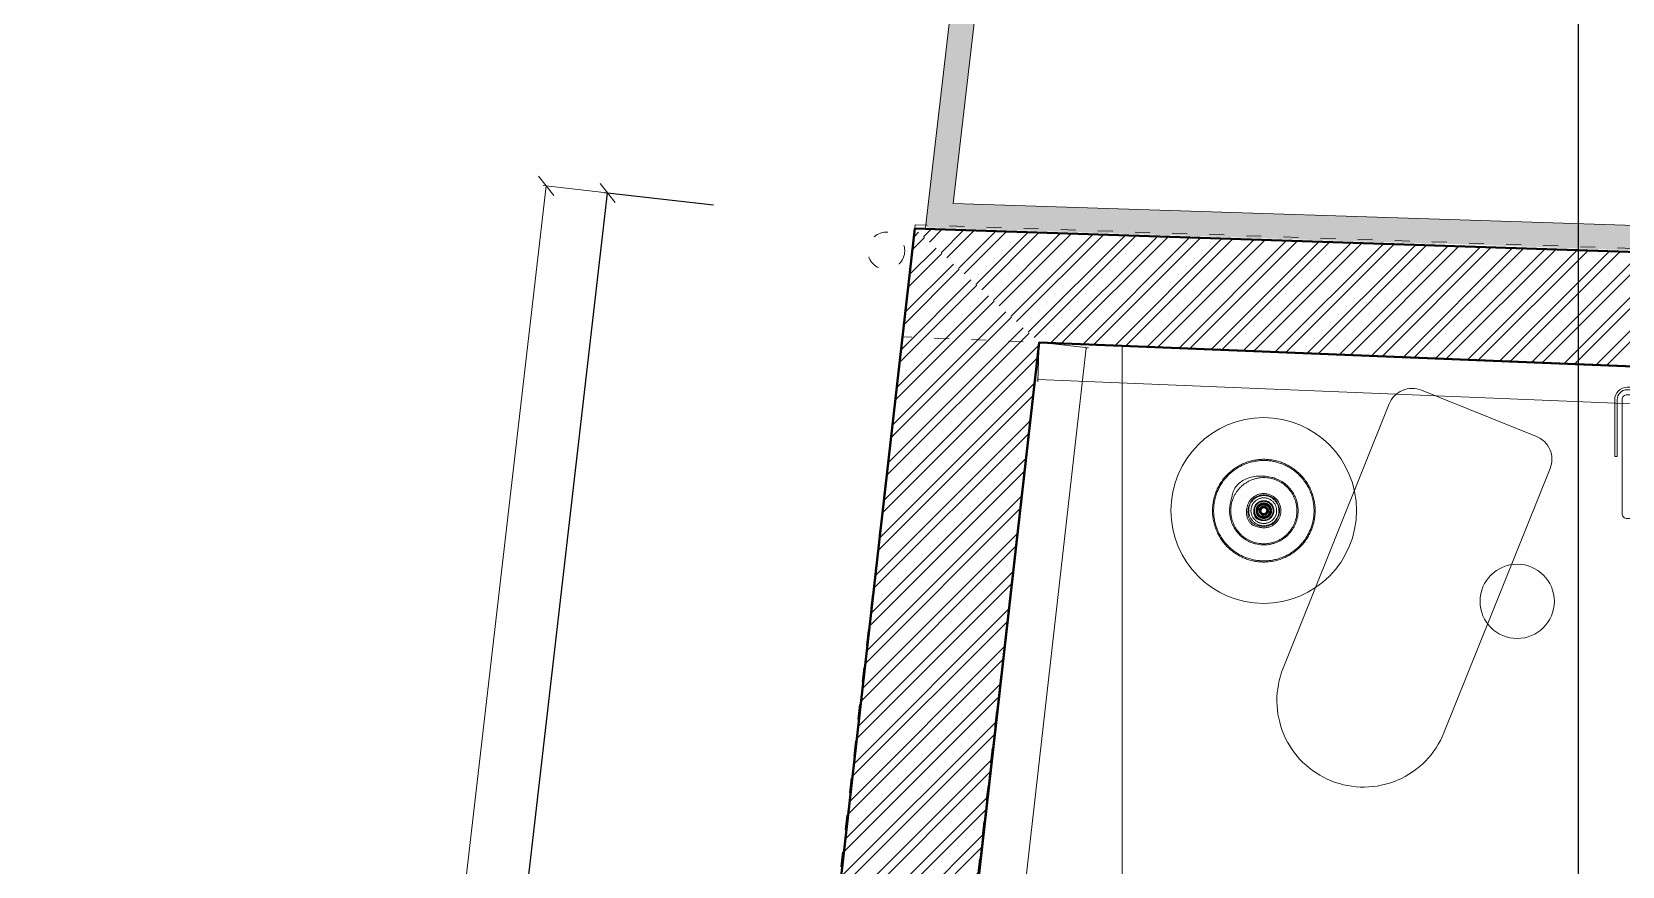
# Model space of a CAD drawing. Header units: inches. Extents: x -10121 to 9010, y 58067 to 62726.
# Drawn here: x 5615 to 6258, y 61964 to 62301 of the extents above; entities that cross this region are included whole.
import ezdxf

# ---------------------------------------------------------------- set-up
doc = ezdxf.new("R2010")
doc.units = ezdxf.units.IN
doc.linetypes.add('ACAD_ISO03W100', pattern=[30, 12, -18])
for name, color, linetype, lineweight in [('1', 7, 'Continuous', 18), ('2', 36, 'Continuous', 18), ('A-DUVAR 0.50', 40, 'Continuous', 50), ('A-YAZI 0.15', 190, 'Continuous', 15), ('Auto-Olcu', 33, 'Continuous', 15), ('Auto-Silik_Cizgiler', 47, 'Continuous', 9), ('Auto-SilikCizgiler', 251, 'Continuous', 9), ('Auto-Tefris', 32, 'Continuous', 9), ('Auto-Yazi', 7, 'Continuous', 20), ('BACAHATCH', 8, 'Continuous', 13)]:
    doc.layers.add(name, color=color, linetype=linetype, lineweight=lineweight)
doc.layers.add('S2000-025 Antet', color=7, linetype='Continuous')
doc.styles.add('1-20', font='isocpeur.ttf', dxfattribs={"height": 4})
doc.styles.get("Standard").update_dxf_attribs({"font": 'arial.ttf'})
doc.dimstyles.get("Standard").update_dxf_attribs({"dimtxt": 0.18, "dimasz": 0.18, "dimexe": 0.18, "dimexo": 0.0625, "dimgap": 0.09, "dimtad": 0, "dimtih": 1, "dimtoh": 1, "dimdec": 4, "dimzin": 0, "dimdsep": 46, "dimtxsty": 'Standard', "dimcen": 0.09, "dimadec": 0, "dimazin": 0, "dimtfac": 1, "dimtdec": 4, "dimtofl": 0, "dimtmove": 0, "dimatfit": 3, "dimfxl": 1, "dimtolj": 1, "dimtzin": 0, "dimarcsym": 0})
doc.dimstyles.new('ölçü 1_20', dxfattribs={"dimtxt": 4, "dimasz": 1, "dimexe": 1, "dimexo": 3, "dimtad": 1, "dimdec": 0, "dimtxsty": '1-20', "dimblk": 'ARCHTICK', "dimcen": 1.5, "dimclrd": 256, "dimclre": 256, "dimclrt": 256, "dimadec": 0, "dimazin": 0, "dimtfac": 1, "dimtdec": 0, "dimtmove": 0, "dimatfit": 3, "dimldrblk": 'ARCHTICK', "dimfxl": 1, "dimlwd": -1, "dimlwe": -1, "dimarcsym": 0})

# ---------------------------------------------------------------- blocks, each defined once
blk = doc.blocks.new('_OBLIQUE')
at = {"color": 0, "linetype": 'ByBlock'}
blk.add_line((-0.5, -0.5), (0.5, 0.5), dxfattribs=at)
blk = doc.blocks.new('*D542')
at = {"layer": 'Auto-Olcu', "color": 0, "lineweight": -2, "ltscale": 5, "transparency": 16777216}
for p, q in [((5743.55, 61336.48), (5847.76, 62236.13)), ((5890.48, 62231.18), (5846.52, 62236.27)), ((5786.26, 61331.53), (5742.31, 61336.63))]:
    blk.add_line(p, q, dxfattribs=at)
at = {"layer": 'DEFPOINTS', "color": 0, "ltscale": 5, "transparency": 16777216}
for p in [(5847.76, 62236.13), (5897.43, 62230.37), (5793.22, 61330.73)]:
    blk.add_point(p, dxfattribs=at)
at = {"layer": 'Auto-Olcu', "color": 0, "lineweight": -2, "ltscale": 5, "transparency": 16777216, "xscale": 7, "yscale": 7, "zscale": 7}
for p, rotation in [((5847.76, 62236.13), 83.39240997464881), ((5743.55, 61336.48), 263.3924099746488)]:
    blk.add_blockref('_OBLIQUE', p, dxfattribs=dict(at, rotation=rotation))
at = {"layer": 'Auto-Olcu', "color": 0, "ltscale": 5, "transparency": 16777216, "insert": (5789.96, 61786.96), "char_height": 10, "attachment_point": 5, "rotation": 83.39241}
blk.add_mtext('\\A1;906', dxfattribs=at)
blk = doc.blocks.new('_ARCHTICK')
at = {"color": 0, "linetype": 'ByBlock', "const_width": 0.15}
blk.add_lwpolyline([(-0.5, -0.5), (0.5, 0.5)], dxfattribs=at)
blk = doc.blocks.new('*D560')
at = {"layer": 'Auto-Olcu', "ltscale": 5, "transparency": 16777216}
for p, q in [((6025.11, 62175.46), (6042.02, 62173.54)), ((6041.03, 62173.66), (5946.33, 61338.87)), ((5930.41, 61340.68), (5947.33, 61338.76))]:
    blk.add_line(p, q, dxfattribs=at)
at = {"layer": 'DEFPOINTS', "color": 0, "ltscale": 5, "transparency": 16777216}
for p in [(6022.13, 62175.8), (5927.43, 61341.02), (5946.33, 61338.87)]:
    blk.add_point(p, dxfattribs=at)
at = {"layer": 'Auto-Olcu', "ltscale": 5, "transparency": 16777216}
for p, rotation in [((6041.03, 62173.66), 83.5280530386046), ((5946.33, 61338.87), 263.5280530386045)]:
    blk.add_blockref('_ARCHTICK', p, dxfattribs=dict(at, rotation=rotation))
at = {"layer": 'Auto-Olcu', "ltscale": 5, "transparency": 16777216, "insert": (5991.07, 61756.56), "char_height": 4, "attachment_point": 5, "rotation": 83.52805, "style": '1-20'}
blk.add_mtext('840', dxfattribs=at)
blk = doc.blocks.new('*D723')
at = {"layer": 'Auto-Olcu', "ltscale": 5, "transparency": 16777216}
for p, q in [((6022, 62172.8), (6021.47, 62159.82)), ((6021.51, 62160.82), (6613.62, 62136.52)), ((6614.12, 62148.51), (6613.58, 62135.52))]:
    blk.add_line(p, q, dxfattribs=at)
at = {"layer": 'DEFPOINTS', "color": 0, "ltscale": 5, "transparency": 16777216}
for p in [(6022.13, 62175.8), (6614.24, 62151.5, 0), (6613.62, 62136.52)]:
    blk.add_point(p, dxfattribs=at)
at = {"layer": 'Auto-Olcu', "ltscale": 5, "transparency": 16777216}
for p, rotation in [((6021.51, 62160.82), 177.6502890384638), ((6613.62, 62136.52), 357.6502890384638)]:
    blk.add_blockref('_ARCHTICK', p, dxfattribs=dict(at, rotation=rotation))
at = {"layer": 'Auto-Olcu', "ltscale": 5, "transparency": 16777216, "insert": (6317.68, 62151.29), "char_height": 4, "attachment_point": 5, "rotation": 357.65029, "style": '1-20'}
blk.add_mtext('593', dxfattribs=at)
blk = doc.blocks.new('jkhjk')
at = {"layer": 'Auto-Silik_Cizgiler', "elevation": 0}
blk.add_lwpolyline([(7389.58, -2932.22), (7389.58, -2886.22, -0.414214), (7391.58, -2884.22), (7442.58, -2884.22, -0.414214), (7444.58, -2886.22), (7444.58, -2932.22, -0.414214), (7442.58, -2934.22), (7391.58, -2934.22, -0.414214), (7389.58, -2932.22, -1)], format="xyb", dxfattribs=at)
at = {"layer": 'Auto-Tefris', "elevation": 0}
for points in [[(7280.58, -2909.22), (7280.58, -2886.22, -0.414214), (7282.58, -2884.22), (7442.58, -2884.22, -0.414214), (7444.58, -2886.22), (7444.58, -2909.22)], [(7280.58, -2909.22), (7280.58, -2932.22, 0.414214), (7282.58, -2934.22), (7442.58, -2934.22, 0.414214), (7444.58, -2932.22), (7444.58, -2909.22)]]:
    blk.add_lwpolyline(points, format="xyb", dxfattribs=at)
at = {"layer": 'Auto-Yazi'}
for p, q in [((7277.58, -2909.22, 0), (7278.58, -2909.22, 0)), ((7446.58, -2909.22, 0), (7447.58, -2909.22, 0))]:
    blk.add_line(p, q, dxfattribs=at)
at = {"layer": 'Auto-Yazi', "elevation": 0}
for points in [[(7277.58, -2909.22), (7277.58, -2886.22, -0.414214), (7282.58, -2881.22), (7442.58, -2881.22, -0.414214), (7447.58, -2886.22), (7447.58, -2909.22)], [(7278.58, -2909.22), (7278.58, -2886.22, -0.414214), (7282.58, -2882.22), (7442.58, -2882.22, -0.414214), (7446.58, -2886.22), (7446.58, -2909.22)]]:
    blk.add_lwpolyline(points, format="xyb", dxfattribs=at)
blk = doc.blocks.new('HJTY5')
at = {"layer": '1'}
for points, weights, knots in [([(69.51, -5593.8), (84.65, -5585.47), (92.98, -5600.61), (101.3, -5615.76), (86.16, -5624.08), (71.02, -5632.41), (62.69, -5617.27), (54.37, -5602.12), (69.51, -5593.8)], [1, 0.707106781187, 1, 0.707106781187, 1, 0.707106781187, 1, 0.707106781187, 1], [0, 0, 0, 14.137512, 14.137512, 28.275024, 28.275024, 42.412536, 42.412536, 56.550048, 56.550048, 56.550048]), ([(72.28, -5598.85), (72.28, -5598.85), (72.28, -5598.85), (72.28, -5598.85), (82.38, -5593.29), (87.93, -5603.39), (93.48, -5613.48), (83.39, -5619.04), (73.29, -5624.59), (67.74, -5614.49), (62.19, -5604.4), (72.28, -5598.85)], [1, 1, 1, 1, 0.707106781187, 1, 0.707106781187, 1, 0.707106781187, 1, 0.707106781187, 1], [0, 0, 0, 1.178126, 2.356252, 4.712504, 9.425008, 9.425008, 18.850016, 18.850016, 28.275024, 28.275024, 37.700032, 37.700032, 37.700032]), ([(72.47, -5599.18), (62.71, -5604.55), (68.08, -5614.31), (73.44, -5624.06), (83.2, -5618.7), (92.96, -5613.33), (87.59, -5603.58), (82.23, -5593.82), (72.47, -5599.18)], [1, 0.707106781187, 1, 0.707106781187, 1, 0.707106781187, 1, 0.707106781187, 1], [0, 0, 0, 9.110833, 9.110833, 18.221667, 18.221667, 27.3325, 27.3325, 36.443333, 36.443333, 36.443333]), ([(72.79, -5611.72), (72.79, -5611.72), (72.79, -5611.72), (72.79, -5611.72), (70.01, -5606.67), (75.06, -5603.9), (80.11, -5601.12), (82.88, -5606.17), (85.66, -5611.22), (80.61, -5613.99), (75.56, -5616.77), (72.79, -5611.72)], [1, 1, 1, 1, 0.707106781187, 1, 0.707106781187, 1, 0.707106781187, 1, 0.707106781187, 1], [0, 0, 0, 0.589051, 1.178102, 2.356205, 4.712409, 4.712409, 9.424819, 9.424819, 14.137228, 14.137228, 18.849637, 18.849637, 18.849637])]:
    blk.add_rational_spline(points, weights, degree=2, knots=knots, dxfattribs=at)
at = {"layer": '2'}
for points, weights, knots in [([(69.69, -5594.13), (54.89, -5602.27), (63.03, -5617.08), (71.17, -5631.89), (85.98, -5623.75), (100.78, -5615.61), (92.64, -5600.8), (84.5, -5585.99), (69.69, -5594.13)], [1, 0.707106781187, 1, 0.707106781187, 1, 0.707106781187, 1, 0.707106781187, 1], [0, 0, 0, 13.823333, 13.823333, 27.646667, 27.646667, 41.47, 41.47, 55.293334, 55.293334, 55.293334]), ([(73.21, -5611.48), (73.21, -5611.48), (73.21, -5611.48), (73.21, -5611.48), (70.66, -5606.86), (75.29, -5604.31), (79.92, -5601.76), (82.46, -5606.39), (85.01, -5611.02), (80.38, -5613.57), (75.75, -5616.11), (73.21, -5611.48)], [1, 1, 1, 1, 0.707106781187, 1, 0.707106781187, 1, 0.707106781187, 1, 0.707106781187, 1], [0, 0, 0, 0.540124, 1.080247, 2.160495, 4.320989, 4.320989, 8.641979, 8.641979, 12.962968, 12.962968, 17.283957, 17.283957, 17.283957]), ([(73.38, -5611.39), (70.92, -5606.93), (75.38, -5604.48), (79.84, -5602.03), (82.29, -5606.48), (84.75, -5610.94), (80.29, -5613.4), (75.83, -5615.85), (73.38, -5611.39)], [1, 0.707106781187, 1, 0.707106781187, 1, 0.707106781187, 1, 0.707106781187, 1], [0, 0, 0, 4.163862, 4.163862, 8.327725, 8.327725, 12.491587, 12.491587, 16.65545, 16.65545, 16.65545]), ([(74.05, -5611.02), (76.13, -5614.81), (79.92, -5612.73), (83.7, -5610.64), (81.62, -5606.86), (79.54, -5603.07), (75.75, -5605.15), (71.97, -5607.24), (74.05, -5611.02)], [1, 0.707106781187, 1, 0.707106781187, 1, 0.707106781186, 1, 0.707106781186, 1], [0, 0, 0, 3.534292, 3.534292, 7.068583, 7.068583, 10.602875, 10.602875, 14.137167, 14.137167, 14.137167]), ([(74.89, -5610.56), (74.89, -5610.56), (74.89, -5610.56), (74.89, -5610.56), (73.27, -5607.61), (76.22, -5606), (79.16, -5604.38), (80.78, -5607.32), (82.4, -5610.27), (79.45, -5611.88), (76.51, -5613.5), (74.89, -5610.56)], [1, 1, 1, 1, 0.707106781187, 1, 0.707106781187, 1, 0.707106781186, 1, 0.707106781186, 1], [0, 0, 0, 0.343612, 0.687223, 1.374447, 2.748894, 2.748894, 5.497787, 5.497787, 8.246681, 8.246681, 10.995574, 10.995574, 10.995574]), ([(75.06, -5610.47), (76.59, -5613.24), (79.36, -5611.72), (82.14, -5610.19), (80.61, -5607.41), (79.08, -5604.64), (76.31, -5606.16), (73.53, -5607.69), (75.06, -5610.47)], [1, 0.707106781187, 1, 0.707106781187, 1, 0.707106781186, 1, 0.707106781187, 1], [0, 0, 0, 2.591814, 2.591814, 5.183628, 5.183628, 7.775442, 7.775442, 10.367256, 10.367256, 10.367256]), ([(76.07, -5609.92), (76.07, -5609.92), (76.07, -5609.92), (76.07, -5609.92), (75.1, -5608.15), (76.87, -5607.18), (78.63, -5606.21), (79.6, -5607.98), (80.57, -5609.74), (78.81, -5610.71), (77.04, -5611.68), (76.07, -5609.92)], [1, 1, 1, 1, 0.707106781186, 1, 0.707106781186, 1, 0.707106781187, 1, 0.707106781187, 1], [0, 0, 0, 0.206167, 0.412334, 0.824668, 1.649336, 1.649336, 3.298672, 3.298672, 4.948008, 4.948008, 6.597345, 6.597345, 6.597345]), ([(75.95, -5609.98), (74.92, -5608.1), (76.8, -5607.06), (78.69, -5606.03), (79.72, -5607.91), (80.76, -5609.8), (78.87, -5610.83), (76.99, -5611.87), (75.95, -5609.98)], [1, 0.707106781187, 1, 0.707106781187, 1, 0.707106781187, 1, 0.707106781187, 1], [0, 0, 0, 1.75995, 1.75995, 3.519899, 3.519899, 5.279849, 5.279849, 7.039799, 7.039799, 7.039799]), ([(76.82, -5607.1), (76.05, -5607.52), (75.81, -5608.36), (75.56, -5609.2), (75.99, -5609.96)], [1, 0.923879511541, 1, 0.923879511541, 1], [0, 0, 0, 0.863938, 0.863938, 1.727876, 1.727876, 1.727876]), ([(75.99, -5609.96), (76.41, -5610.73), (77.25, -5610.97), (78.09, -5611.22), (78.85, -5610.8)], [1, 0.923879507742, 1, 0.923879507742, 1], [0, 0, 0, 0.863938, 0.863938, 1.727876, 1.727876, 1.727876]), ([(76.74, -5609.55), (76.74, -5609.55), (76.74, -5609.55), (76.74, -5609.55), (77.34, -5610.64), (78.44, -5610.04), (79.53, -5609.44), (78.93, -5608.35), (78.33, -5607.25), (77.24, -5607.85), (76.14, -5608.45), (76.74, -5609.55)], [1, 1, 1, 1, 0.707106781186, 1, 0.707106781187, 1, 0.707106781186, 1, 0.707106781187, 1], [0, 0, 0, 0.127627, 0.255254, 0.510509, 1.021018, 1.021018, 2.042035, 2.042035, 3.063053, 3.063053, 4.08407, 4.08407, 4.08407]), ([(77, -5609.41), (77, -5609.41), (77, -5609.41), (77, -5609.41), (76.53, -5608.57), (77.37, -5608.11), (78.22, -5607.64), (78.68, -5608.48), (79.14, -5609.33), (78.3, -5609.79), (77.46, -5610.25), (77, -5609.41)], [1, 1, 1, 1, 0.707106781186, 1, 0.707106781186, 1, 0.707106781187, 1, 0.707106781187, 1], [0, 0, 0, 0.098175, 0.19635, 0.392699, 0.785398, 0.785398, 1.570796, 1.570796, 2.356194, 2.356194, 3.141593, 3.141593, 3.141593]), ([(80.99, -5609.79), (81.43, -5608.15), (80.34, -5606.85), (79.25, -5605.55), (77.56, -5605.69)], [0.999999999113, 0.887425628475, 1, 0.887425628031, 1], [0, 0, 0, 1.62878, 1.62878, 3.25756, 3.25756, 3.25756])]:
    blk.add_rational_spline(points, weights, degree=2, knots=knots, dxfattribs=at)
for points, weights in [([(74.61, -5608.47), (74.57, -5608.71), (74.57, -5608.95)], [1, 0.997289336159, 1]), ([(74.57, -5608.95), (74.57, -5609.79), (74.98, -5610.52)], [0.999999999223, 0.968874697674, 1]), ([(77.19, -5605.75), (74.94, -5606.2), (74.61, -5608.47)], [1, 0.817794049986, 1]), ([(74.98, -5610.52), (75.89, -5612.18), (77.78, -5612.21)], [1, 0.865391742391, 1]), ([(75.57, -5610.2), (74.32, -5607.92), (76.59, -5606.68)], [1, 0.707106781186, 1]), ([(76.6, -5606.7), (74.35, -5607.93), (75.59, -5610.18)], [1, 0.707106781187, 1]), ([(76.63, -5606.76), (74.45, -5607.96), (75.65, -5610.15)], [1, 0.707106781186, 1]), ([(75.4, -5608.52), (75.38, -5608.62), (75.37, -5608.75)], [1, 0.999012286839, 1]), ([(75.37, -5608.75), (75.37, -5608.66), (75.39, -5608.57)], [0.999900975868, 0.999281551372, 1]), ([(76.7, -5606.88), (75.67, -5607.34), (75.42, -5608.43)], [1, 0.894773458288, 1]), ([(79.09, -5611.22), (76.81, -5612.47), (75.57, -5610.2)], [1, 0.707106781187, 1]), ([(79.07, -5611.19), (76.82, -5612.43), (75.59, -5610.18)], [1, 0.707106781187, 1]), ([(75.9, -5610.01), (74.84, -5608.08), (76.77, -5607.01)], [1, 0.707573103993, 1]), ([(75.64, -5608.61), (75.76, -5607.65), (76.5, -5607.02)], [1, 0.930638725852, 1]), ([(75.65, -5610.15), (76.85, -5612.34), (79.04, -5611.13)], [1, 0.707106781187, 1]), ([(78.9, -5610.88), (76.97, -5611.94), (75.9, -5610.01)], [0.999999495632, 0.707644166839, 1]), ([(76.49, -5609.69), (75.75, -5608.34), (77.1, -5607.6)], [1, 0.707106781186, 1]), ([(78.58, -5610.29), (77.23, -5611.03), (76.49, -5609.69)], [1, 0.707106781187, 1]), ([(76.5, -5607.02), (76.6, -5606.94), (76.7, -5606.88)], [1, 0.998325527532, 1]), ([(80.11, -5607.7), (78.86, -5605.43), (76.59, -5606.68)], [1, 0.707106781186, 1]), ([(76.6, -5606.7), (78.85, -5605.46), (80.08, -5607.71)], [1, 0.707106781186, 1]), ([(80.02, -5607.74), (78.82, -5605.56), (76.63, -5606.76)], [1, 0.707106781187, 1]), ([(76.7, -5606.88), (77.81, -5606.15), (78.99, -5606.75)], [1, 0.86484168553, 0.998572719142]), ([(78.42, -5606.8), (77.54, -5606.49), (76.7, -5606.88)], [1, 0.929308037539, 1]), ([(76.77, -5607.01), (77.42, -5606.66), (78.15, -5606.76)], [1, 0.948530751949, 1]), ([(76.77, -5607), (76.79, -5607.05), (76.82, -5607.1)], [0.999999978843, 0.999880976901, 1]), ([(79.69, -5607.93), (78.67, -5606.08), (76.82, -5607.1)], [1, 0.707106783845, 1]), ([(77.1, -5607.6), (78.44, -5606.86), (79.18, -5608.21)], [1, 0.707106781186, 1]), ([(77.56, -5605.69), (77.37, -5605.71), (77.19, -5605.75)], [1, 0.998388882014, 1]), ([(78.72, -5606.92), (78.57, -5606.86), (78.42, -5606.8)], [1, 0.997327833848, 0.999996472292]), ([(79.18, -5608.21), (79.92, -5609.55), (78.58, -5610.29)], [1, 0.707106781187, 1]), ([(78.99, -5606.75), (78.91, -5606.71), (78.83, -5606.68)], [1, 0.999417509166, 1]), ([(79.69, -5607.93), (80.7, -5609.78), (78.85, -5610.8)], [1, 0.707106775933, 1]), ([(78.9, -5610.88), (79.85, -5610.36), (80.02, -5609.28)], [1, 0.897146544071, 1]), ([(80.31, -5609.15), (80.18, -5610.47), (78.97, -5611.01)], [0.998570437523, 0.865033085906, 1]), ([(80.03, -5610.08), (79.68, -5610.75), (78.99, -5611.04)], [1, 0.943340701316, 0.999995666086]), ([(79.04, -5611.13), (81.23, -5609.93), (80.02, -5607.74)], [1, 0.707106781187, 1]), ([(80.08, -5607.71), (81.32, -5609.96), (79.07, -5611.19)], [1, 0.707106781187, 1]), ([(79.09, -5611.22), (81.36, -5609.97), (80.11, -5607.7)], [1, 0.707106781187, 1]), ([(79.78, -5607.88), (79.73, -5607.9), (79.69, -5607.93)], [0.999999999998, 0.999998693738, 1]), ([(79.77, -5607.88), (79.76, -5607.85), (79.74, -5607.82)], [1, 0.999822671337, 0.999999999999]), ([(80.28, -5609.39), (80.29, -5609.36), (80.29, -5609.32)], [1, 0.999901357975, 0.999999993376]), ([(80.29, -5609.32), (80.3, -5609.24), (80.31, -5609.15)], [0.999999436255, 0.999418399757, 1]), ([(80.45, -5610.9), (80.83, -5610.4), (80.99, -5609.79)], [0.999999999992, 0.981824176565, 0.999999999608]), ([(76.69, -5611.16), (76.76, -5611.2), (76.84, -5611.22)], [1, 0.999496704607, 0.999993857934]), ([(76.84, -5611.22), (77.96, -5611.68), (78.97, -5611.01)], [0.999904323618, 0.881601873619, 1]), ([(77.22, -5611.11), (77.07, -5611.06), (76.94, -5610.99)], [1, 0.99836801546, 0.99999789741]), ([(76.94, -5610.99), (77.95, -5611.47), (78.97, -5611.01)], [1, 0.905881451833, 1]), ([(78.66, -5611.17), (77.94, -5611.36), (77.22, -5611.11)], [1, 0.956159685515, 1]), ([(77.78, -5612.21), (77.98, -5612.21), (78.17, -5612.19)], [1, 0.998129205053, 0.999999998672]), ([(78.17, -5612.19), (78.68, -5612.14), (79.14, -5611.94)], [0.999999996955, 0.988246326915, 0.999999999951]), ([(78.99, -5611.04), (78.88, -5611.1), (78.77, -5611.14)], [0.999999101675, 0.998029617844, 1]), ([(78.85, -5610.8), (78.88, -5610.84), (78.9, -5610.88)], [1, 0.999984134252, 1]), ([(78.97, -5611.01), (79.01, -5611.07), (79.04, -5611.13)], [1, 0.992981361077, 1]), ([(79.14, -5611.94), (79.38, -5611.83), (79.6, -5611.69)], [0.999999999982, 0.996780603316, 1]), ([(79.6, -5611.69), (79.74, -5611.61), (79.86, -5611.51)], [1, 0.998790062738, 1]), ([(79.86, -5611.51), (80.2, -5611.24), (80.45, -5610.9)], [1, 0.99160556939, 0.999999999972])]:
    blk.add_rational_spline(points, weights, degree=2, dxfattribs=at)
for points, knots in [([(75.38, -5609.22), (75.35, -5608.86), (75.44, -5608.22), (75.93, -5607.39), (76.42, -5607.02), (76.71, -5606.9)], [-1.483855, -1.483855, -1.483855, -1.483855, -0.923207, -0.493208, 0, 0, 0, 0]), ([(79.74, -5607.82), (79.67, -5607.7), (79.51, -5607.48), (79.1, -5607.09), (78.18, -5606.64), (77.25, -5606.64), (76.71, -5606.9)], [0, 0, 0, 0, 0.21843, 0.423421, 0.87939, 1.797969, 1.797969, 1.797969, 1.797969]), ([(78.97, -5611.01), (79.23, -5610.86), (79.65, -5610.43), (80.02, -5609.61), (80.1, -5608.72), (79.92, -5608.14), (79.77, -5607.88)], [-19.447003, -19.447003, -19.447003, -19.447003, -14.572642, -9.713499, -4.864503, -0.001063, -0.001063, -0.001063, -0.001063])]:
    blk.add_open_spline(points, degree=3, knots=knots, dxfattribs=at)
for points, degree in [([(75.59, -5610.18), (75.58, -5610.19), (75.57, -5610.2)], 2), ([(75.59, -5610.18), (75.62, -5610.17), (75.65, -5610.15)], 2), ([(75.65, -5610.15), (75.78, -5610.08), (75.9, -5610.01)], 2), ([(75.9, -5610.01), (75.94, -5609.99), (75.99, -5609.96)], 2), ([(75.99, -5609.96), (76.24, -5609.83), (76.49, -5609.69)], 2), ([(76.59, -5606.68), (76.59, -5606.69), (76.6, -5606.7)], 2), ([(76.63, -5606.76), (76.62, -5606.73), (76.6, -5606.7)], 2), ([(76.71, -5606.9), (76.71, -5606.91), (76.69, -5606.87), (76.63, -5606.76), (76.63, -5606.76), (76.63, -5606.76)], 5), ([(76.71, -5606.9), (76.74, -5606.95), (76.77, -5607)], 2), ([(76.82, -5607.1), (76.96, -5607.35), (77.1, -5607.6)], 2), ([(78.85, -5610.8), (78.72, -5610.54), (78.58, -5610.29)], 2), ([(79.18, -5608.21), (79.43, -5608.07), (79.69, -5607.93)], 2), ([(80.02, -5607.74), (79.9, -5607.81), (79.78, -5607.88)], 2), ([(80.08, -5607.71), (80.05, -5607.73), (80.02, -5607.74)], 2), ([(80.11, -5607.7), (80.1, -5607.7), (80.08, -5607.71)], 2), ([(78.97, -5611.01), (78.94, -5610.95), (78.9, -5610.88)], 2), ([(79.04, -5611.13), (79.06, -5611.16), (79.07, -5611.19)], 2), ([(79.07, -5611.19), (79.08, -5611.21), (79.09, -5611.22)], 2)]:
    blk.add_open_spline(points, degree=degree, dxfattribs=at)

msp = doc.modelspace()

# ---------------------------------------------------------------- hatches: boundary and pattern name
at = {"layer": 'Auto-Silik_Cizgiler'}
h = msp.add_hatch(dxfattribs=at)
h.set_pattern_fill('ANSI32', color=256)
h.set_pattern_definition([(45, (21061.852, 60134.037), (-6.735192, 6.735192), []), (45, (21066.342, 60134.037), (-6.735192, 6.735192), [])])
h.paths.add_polyline_path([(5768.41, 60428.64), (5828.29, 60465.97), (6022.13, 62175.8), (5971.82, 62221.75)])
h.paths.add_polyline_path([(5865.2, 60792.29), (5865.41, 60792.25), (5853.54, 60687.92), (5853.33, 60687.96)], flags=16)
h.paths.add_polyline_path([(5895.97, 61063.55), (5896.28, 61063.5), (5884.63, 60961.16), (5884.33, 60961.21)], flags=16)
h.paths.add_polyline_path([(5918.87, 61265.54), (5918.87, 61265.52), (5914.46, 61226.77), (5914.46, 61226.79)], flags=16)
h.paths.add_polyline_path([(5834.27, 60519.71), (5834.32, 60519.01), (5828.1, 60464.36), (5828.01, 60464.71)], flags=16)
at = {"layer": 'BACAHATCH'}
h = msp.add_hatch(color=256, dxfattribs=at)
h.paths.add_polyline_path([(5987.14, 62316.93), (5997.17, 62316.62), (6008.55, 62414.79), (5998.61, 62415.94)])
h.paths.add_polyline_path([(5997.17, 62316.62), (5987.14, 62316.93), (5983.75, 62287.65), (5993.78, 62287.32)])
h.paths.add_polyline_path([(5993.78, 62287.32), (5983.75, 62287.65), (5976.18, 62222.24), (6182.24, 62215.56), (6182.25, 62215.79), (6243.14, 62213.58), (6304.03, 62211.61), (6304.03, 62221.62), (5987.36, 62231.88)])

# ---------------------------------------------------------------- linework, layer by layer
at = {"layer": 'A-DUVAR 0.50'}
for p, q in [((5971.82, 62221.75), (5869.16, 61316.83)), ((5971.82, 62221.75), (7970.77, 62156.97)), ((6022.13, 62175.8), (5828.16, 60465.96)), ((6603.54, 62152.17), (6022.13, 62175.8))]:
    msp.add_line(p, q, dxfattribs=at)
msp.add_lwpolyline([(5972.24, 61736.04), (6022.13, 62175.8), (6912.19, 62139.82), (6912.01, 61851.8), (6614.24, 61851.72), (6614.24, 61737.18), (5972.24, 61736.04)], dxfattribs=at)
at = {"layer": 'Auto-Olcu', "ltscale": 5}
for p, q in [((5615.15, 60445.34), (5822.93, 62239)), ((5890.48, 62231.18), (5821.69, 62239.15))]:
    msp.add_line(p, q, dxfattribs=at)
at = {"layer": 'Auto-Silik_Cizgiler'}
for p, q in [((5975.41, 62218.47), (5978.48, 62221.54)), ((5977.76, 62216.33), (5982.82, 62221.4)), ((5982.45, 62212.04), (5991.52, 62221.12)), ((5984.8, 62209.9), (5995.87, 62220.98)), ((5989.49, 62205.61), (6004.57, 62220.69)), ((5991.84, 62203.47), (6008.92, 62220.55)), ((5996.53, 62199.18), (6017.62, 62220.27)), ((5998.88, 62197.04), (6021.97, 62220.13)), ((6003.57, 62192.75), (6030.67, 62219.85)), ((6005.92, 62190.61), (6035.01, 62219.71)), ((6010.61, 62186.32), (6043.71, 62219.42)), ((6012.96, 62184.18), (6048.06, 62219.28)), ((6017.65, 62179.89), (6056.76, 62219)), ((6020, 62177.75), (6061.11, 62218.86)), ((6026.84, 62175.61), (6069.81, 62218.58)), ((6031.15, 62175.43), (6074.16, 62218.44)), ((6039.78, 62175.08), (6082.86, 62218.16)), ((6044.1, 62174.91), (6087.2, 62218.02)), ((6052.73, 62174.56), (6095.9, 62217.73)), ((6057.04, 62174.38), (6100.25, 62217.59)), ((6065.67, 62174.03), (6108.95, 62217.31)), ((6069.99, 62173.86), (6113.3, 62217.17)), ((6078.62, 62173.51), (6122, 62216.89)), ((6082.93, 62173.33), (6126.35, 62216.75)), ((6091.56, 62172.98), (6135.05, 62216.46)), ((6095.88, 62172.8), (6139.39, 62216.32)), ((6104.5, 62172.45), (6148.09, 62216.04)), ((6108.82, 62172.28), (6152.44, 62215.9)), ((6117.45, 62171.93), (6161.14, 62215.62)), ((6121.76, 62171.75), (6165.49, 62215.48)), ((6130.39, 62171.4), (6174.19, 62215.2)), ((6134.71, 62171.23), (6178.54, 62215.06)), ((6143.34, 62170.88), (6187.24, 62214.77)), ((6147.65, 62170.7), (6191.59, 62214.63)), ((6156.28, 62170.35), (6200.28, 62214.35)), ((6160.6, 62170.17), (6204.63, 62214.21)), ((6169.23, 62169.82), (6213.33, 62213.93)), ((6173.54, 62169.65), (6217.68, 62213.79)), ((6182.17, 62169.3), (6226.38, 62213.5)), ((6186.49, 62169.12), (6230.73, 62213.36)), ((6195.12, 62168.77), (6239.43, 62213.08)), ((6199.43, 62168.6), (6243.78, 62212.94)), ((6208.06, 62168.25), (6252.47, 62212.66)), ((6212.37, 62168.07), (6256.82, 62212.52)), ((6221, 62167.72), (6265.52, 62212.24)), ((6225.32, 62167.54), (6269.87, 62212.1)), ((6233.95, 62167.19), (6278.57, 62211.81)), ((6238.26, 62167.02), (6282.92, 62211.67)), ((6246.89, 62166.67), (6291.62, 62211.39)), ((6251.21, 62166.49), (6295.97, 62211.25))]:
    msp.add_line(p, q, dxfattribs=at)
at = {"layer": 'Auto-SilikCizgiler', "color": 1, "linetype": 'ACAD_ISO03W100', "ltscale": 0.5, "true_color": 0xe60000}
for p, q in [((7970.77, 62157.52), (5972, 62223.3)), ((6720.09, 62147.75), (5966.76, 62178.05))]:
    msp.add_line(p, q, dxfattribs=at)
for points in [[(5972, 62223.3), (5932.66, 61883.71)], [(6022.13, 62175.82), (5925.44, 61341.15)]]:
    msp.add_lwpolyline(points, dxfattribs=at)
msp.add_circle((5960.27, 62212.8), 7.5, dxfattribs=at)
at = {"layer": 'Auto-Tefris', "ltscale": 2}
msp.add_line((6055.6, 61736.04), (6055.6, 62174.44), dxfattribs=at)
msp.add_lwpolyline([(6228.45, 62124.86), (6185.58, 62018.15, -0.414214), (6140.05, 61998.72), (6140.05, 61998.72, -0.414214), (6120.62, 62044.24), (6163.49, 62150.95, -0.414214), (6176.5, 62156.5), (6222.9, 62137.86, -0.414214)], format="xyb", close=True, dxfattribs=at)
for centre, radius in [((6112.77, 62107.91), 37.5), ((6215.17, 62071.22), 15)]:
    msp.add_circle(centre, radius, dxfattribs=at)
at = {"layer": 'BACAHATCH'}
msp.add_line((7970.77, 62167.6), (5987.36, 62231.88), dxfattribs=at)
msp.add_lwpolyline([(5987.36, 62231.88), (6008.55, 62414.79), (5998.61, 62415.94), (5976.18, 62222.24)], dxfattribs=at)
at = {"layer": 'S2000-025 Antet'}
msp.add_lwpolyline([(6239.88, 62725.91), (9009.88, 62725.91), (9009.88, 60685.91), (6239.88, 60685.91)], close=True, dxfattribs=at)

# ---------------------------------------------------------------- block references
at = {"xscale": 1.199999999999999, "yscale": 1.199999999999999, "zscale": 1.199999999999999, "rotation": 47.97358541494731}
msp.add_blockref('HJTY5', (1050.46, 66544.5), dxfattribs=at)
at = {"layer": 'A-YAZI 0.15', "xscale": -1}
msp.add_blockref('jkhjk', (13702.15, 65038.89, 0), dxfattribs=at)
at = {"layer": 'Auto-Olcu', "ltscale": 5, "xscale": 7.000000000000001, "yscale": 7.000000000000001, "zscale": 7.000000000000001, "rotation": 83.39245175650638}
msp.add_blockref('_OBLIQUE', (5822.93, 62239), dxfattribs=at)

# ---------------------------------------------------------------- dimensions: what is measured, and where the dimension line sits
at = {"layer": 'Auto-Olcu', "ltscale": 5}
dim = msp.add_aligned_dim(p1=(5793.22, 61330.73), p2=(5897.43, 62230.37), distance=50, dimstyle='Standard', override={"dimtxt": 10, "dimasz": 7, "dimexe": 1.25, "dimexo": 7, "dimgap": 0.625, "dimtad": 1, "dimtih": 0, "dimtoh": 0, "dimdec": 0, "dimzin": 8, "dimblk1": 'OBLIQUE', "dimblk2": 'OBLIQUE', "dimsah": 1, "dimcen": 2.5, "dimtofl": 1, "dimldrblk": 'OBLIQUE'}, dxfattribs=at)
dim.commit()
dim.dimension.update_dxf_attribs({"geometry": '*D542', "text_midpoint": (5789.96, 61786.96)})
for p2, distance, picture, middle in [((5927.43, 61341.02), 19.02, '*D560', (5991.07, 61756.56)), ((6614.24, 62151.5, 0), -14.99, '*D723', (6317.68, 62151.29))]:
    dim = msp.add_aligned_dim(p1=(6022.13, 62175.8), p2=p2, distance=distance, dimstyle='ölçü 1_20', dxfattribs=at)
    dim.commit()
    dim.dimension.update_dxf_attribs({"geometry": picture, "text_midpoint": middle})

doc.saveas('drawing.dxf')
